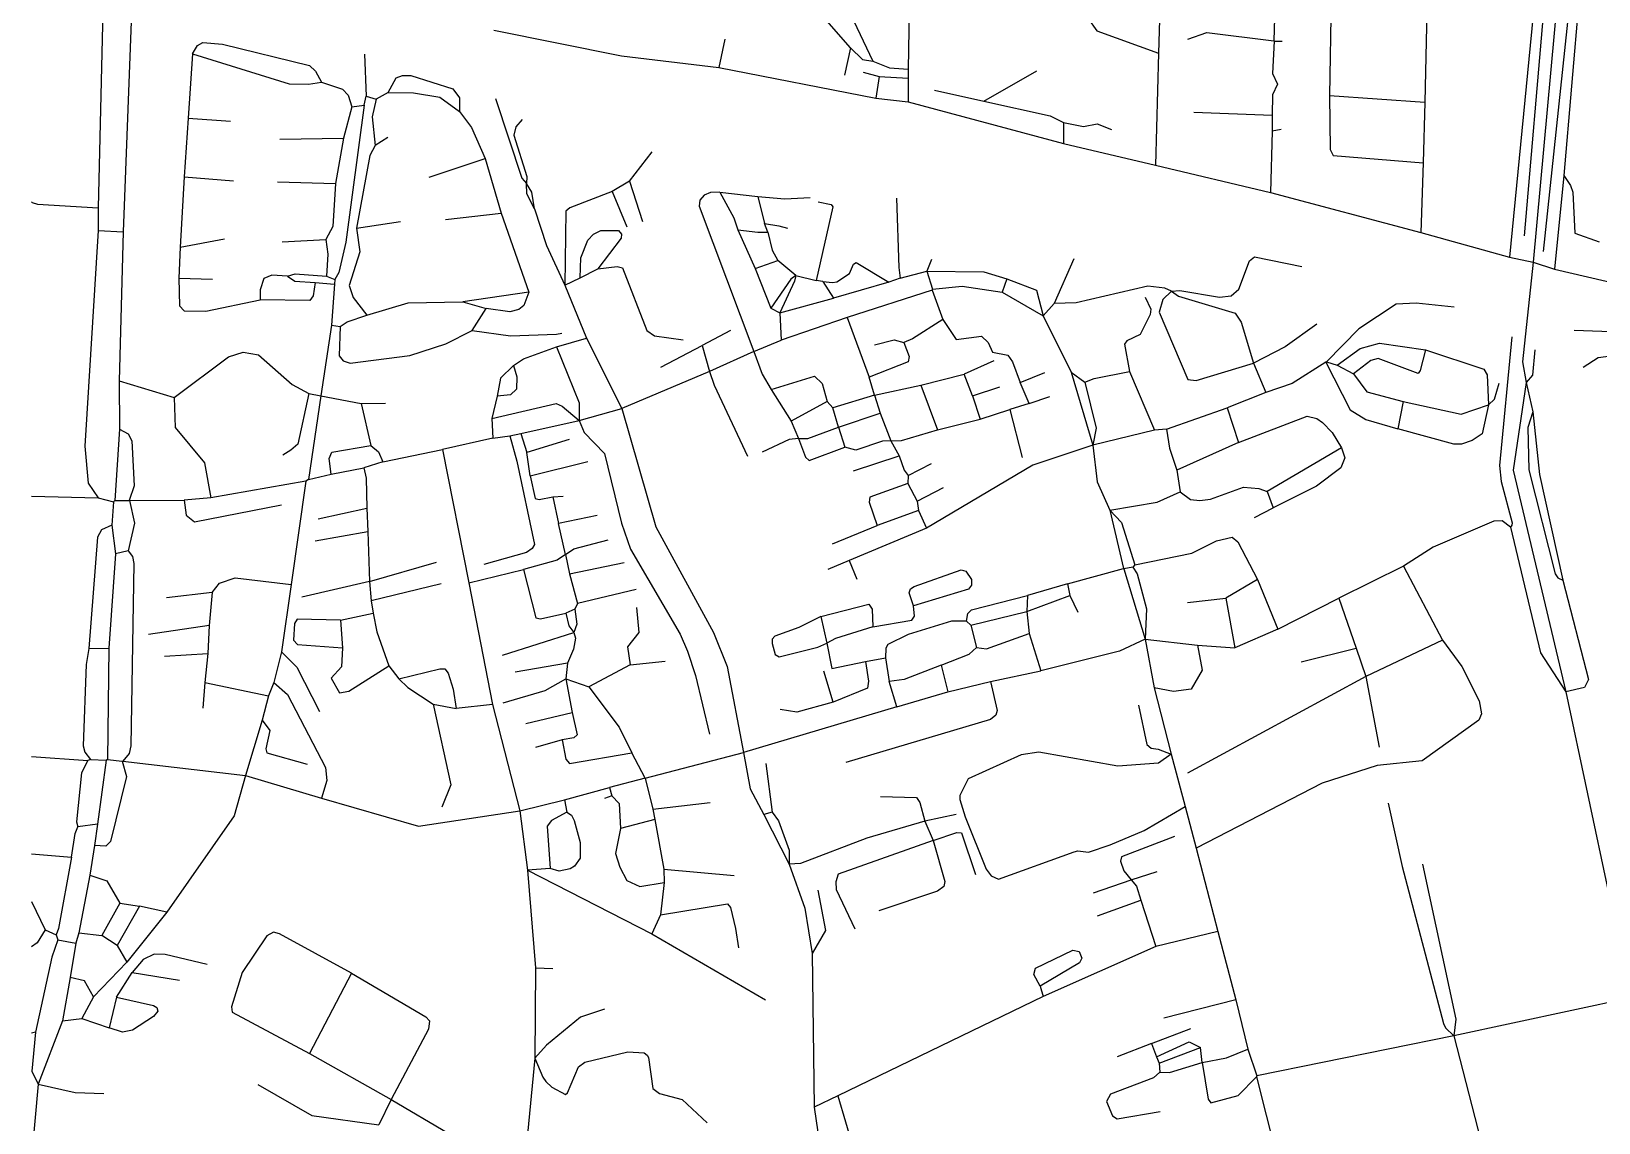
# Model space of a CAD drawing. Header units: inches. Extents: x 13512745 to 13520225, y 3664320 to 3668820.
# Drawn here: x 13512745 to 13514835, y 3665926 to 3667381 of the extents above; entities that cross this region are included whole.
import ezdxf

# ---------------------------------------------------------------- set-up
doc = ezdxf.new("R2010")
doc.units = ezdxf.units.IN
doc.header["$MEASUREMENT"] = 0

msp = doc.modelspace()

# ---------------------------------------------------------------- linework, layer by layer
for points in [[(13513837.5, 3667359), (13513781.2, 3667424.1), (13513711, 3667580.2), (13513710.6, 3667582.5), (13513711.8, 3667584.1), (13513743.4, 3667594.9), (13513746.5, 3667594.9), (13513748.1, 3667593.5), (13513867.4, 3667341.5)], [(13514608.4, 3667605.4), (13514609.7, 3667570.2), (13514603.6, 3667286.8)], [(13514794.8, 3667582.7), (13514748.1, 3667073.4)], [(13513917, 3667462.1), (13513914.7, 3667330.6)], [(13514250.8, 3667426.6), (13514248.5, 3667352.3)], [(13514403.9, 3667430), (13514402.2, 3667368.6)], [(13514478.7, 3667426.6), (13514476.6, 3667295.6)], [(13514751.8, 3667439.9), (13514716.8, 3667080.1)], [(13514751.8, 3667439.9), (13514761.4, 3667420.1), (13514762.2, 3667413.3), (13514736.2, 3667108.6)], [(13514809.6, 3667427.8), (13514800.4, 3667420.9), (13514796.3, 3667414.5), (13514761.7, 3667087.6)], [(13514809.6, 3667427.8), (13514788.9, 3667188.8)], [(13512840.7, 3667408.6), (13512834.3, 3667145.9)], [(13512878.7, 3667406.1), (13512867.7, 3667113.6)], [(13514155, 3667415.9), (13514154.4, 3667398.7), (13514166.4, 3667381.9), (13514248.5, 3667352.3)], [(13512960.3, 3667351), (13512966.7, 3667362.2), (13512974.1, 3667366.2), (13513000.1, 3667364.1), (13513116.1, 3667335.6), (13513124.3, 3667328.3), (13513132.4, 3667313.4)], [(13513361.9, 3667382.9), (13513532.1, 3667348.6), (13513662.3, 3667333.1)], [(13513670.2, 3667370.6), (13513662.3, 3667333.1)], [(13514287.7, 3667370.6), (13514313.1, 3667379.5), (13514402.2, 3667368.6)], [(13514402.7, 3667368.1), (13514400.7, 3667324.8), (13514407, 3667310.6)], [(13514402.2, 3667368.6), (13514402.7, 3667368.1)], [(13514402.7, 3667368.1), (13514413.2, 3667368.1)], [(13512960.3, 3667351), (13512954.2, 3667265.5)], [(13512960.3, 3667351), (13513089.2, 3667311.3), (13513115.1, 3667310.7), (13513132.4, 3667313.4)], [(13513189.7, 3667350.6), (13513191.7, 3667294.6)], [(13513837.5, 3667359), (13513829.7, 3667322.6)], [(13513837.5, 3667359), (13513853.9, 3667343.7), (13513867.4, 3667341.5)], [(13514248.5, 3667352.3), (13514244.3, 3667202.8)], [(13513221.1, 3667299.5), (13513231.7, 3667319.1), (13513240.3, 3667322.3), (13513251.2, 3667322.5), (13513307.2, 3667304.7), (13513316.1, 3667292.6), (13513316.3, 3667274.4)], [(13513662.3, 3667333.1), (13513871.5, 3667292.1)], [(13513854.7, 3667326.6), (13513875.8, 3667321)], [(13513867.4, 3667341.5), (13513889.8, 3667332.5), (13513914.7, 3667330.6)], [(13513914.7, 3667330.6), (13513914.7, 3667318.6)], [(13514015.6, 3667288.2), (13514086.2, 3667328.6)], [(13513132.4, 3667313.4), (13513160.3, 3667304), (13513167.6, 3667295.9), (13513172.8, 3667280.7)], [(13513875.8, 3667321), (13513871.5, 3667292.1)], [(13513875.8, 3667321), (13513914.7, 3667318.6)], [(13513914.7, 3667318.6), (13513914.7, 3667287.1)], [(13513949.7, 3667302.6), (13514015.6, 3667288.2)], [(13514407, 3667310.6), (13514400.4, 3667296.5), (13514400.2, 3667269.5)], [(13513189.2, 3667282.6), (13513164.6, 3667099.9), (13513155.3, 3667059.6), (13513150.2, 3667050.1)], [(13513172.8, 3667280.7), (13513161.6, 3667238.5)], [(13513172.8, 3667280.7), (13513189.2, 3667282.6)], [(13513189.2, 3667282.6), (13513191.7, 3667294.6)], [(13513191.7, 3667294.6), (13513205.2, 3667290.6)], [(13513205.2, 3667290.6), (13513199.7, 3667267.1), (13513203.8, 3667228.9)], [(13513221.1, 3667299.5), (13513205.2, 3667290.6)], [(13513221.1, 3667299.5), (13513255, 3667299.4), (13513289.9, 3667293.5), (13513316.3, 3667274.4)], [(13513364.2, 3667291.6), (13513399.2, 3667185.3), (13513405.4, 3667178.3)], [(13513871.5, 3667292.1), (13513914.7, 3667287.1)], [(13513914.7, 3667287.1), (13514121.7, 3667231.7)], [(13514015.6, 3667288.2), (13514104, 3667268.4), (13514121.7, 3667259.7)], [(13514476.6, 3667295.6), (13514603.6, 3667286.8)], [(13514476.6, 3667295.6), (13514477.6, 3667223.7), (13514481.2, 3667215.6), (13514601.6, 3667205.9)], [(13514603.6, 3667286.8), (13514601.6, 3667205.9)], [(13512954.2, 3667265.5), (13512949.1, 3667187.3)], [(13512954.2, 3667265.5), (13513010.7, 3667261.6)], [(13513316.3, 3667274.4), (13513332.4, 3667253), (13513350.5, 3667211.6)], [(13513399.7, 3667263.6), (13513391.3, 3667254), (13513388.8, 3667242.5), (13513405.9, 3667187.6), (13513405.4, 3667178.3)], [(13514121.7, 3667259.7), (13514148.5, 3667254.4), (13514166.6, 3667257.7), (13514185.7, 3667250.1)], [(13514121.7, 3667259.7), (13514121.7, 3667231.7)], [(13514295.7, 3667273.6), (13514400.2, 3667269.5)], [(13514400.2, 3667269.5), (13514400.2, 3667248.1)], [(13513076.7, 3667237.6), (13513161.6, 3667238.5)], [(13513161.6, 3667238.5), (13513151.1, 3667178.2)], [(13513220.7, 3667239.6), (13513203.8, 3667228.9)], [(13514400.2, 3667248.1), (13514397.9, 3667166.1)], [(13514412.2, 3667250.1), (13514400.2, 3667248.1)], [(13513203.8, 3667228.9), (13513196.7, 3667215.6), (13513179, 3667118.6)], [(13513542.9, 3667181.5), (13513573.2, 3667220.6)], [(13514121.7, 3667231.7), (13514244.3, 3667202.8)], [(13513275.7, 3667186.6), (13513350.5, 3667211.6)], [(13513350.5, 3667211.6), (13513371.8, 3667138.8)], [(13514244.3, 3667202.8), (13514397.9, 3667166.1)], [(13514601.6, 3667205.9), (13514598.5, 3667112.9)], [(13512949.1, 3667187.3), (13512943.6, 3667093.3)], [(13512949.1, 3667187.3), (13513014.7, 3667181.6)], [(13513073.7, 3667180.6), (13513151.1, 3667178.2)], [(13513151.1, 3667178.2), (13513147.2, 3667121), (13513137.8, 3667103.7)], [(13513416.2, 3667144.5), (13513405.9, 3667164.5), (13513405.4, 3667178.3)], [(13513416.2, 3667144.5), (13513412.9, 3667166.5), (13513405.4, 3667178.3)], [(13513542.9, 3667181.5), (13513519.8, 3667167.6)], [(13513542.9, 3667181.5), (13513560.2, 3667127.6)], [(13514788.9, 3667188.8), (13514776.5, 3667063.9)], [(13514788.9, 3667188.8), (13514798.1, 3667175.4), (13514801, 3667166.5), (13514803.9, 3667112.2), (13514836, 3667100.4)], [(13513519.8, 3667167.6), (13513463.6, 3667145.8), (13513458, 3667141.2), (13513456.7, 3667042.7)], [(13513519.8, 3667167.6), (13513539.2, 3667120.6)], [(13513663.6, 3667166.5), (13513651.2, 3667166.1), (13513642.6, 3667162.7), (13513636.7, 3667156.2), (13513636, 3667148.2), (13513709, 3666954.2)], [(13513663.6, 3667166.5), (13513681.9, 3667132.5), (13513687.5, 3667116.6)], [(13513663.6, 3667166.5), (13513714.3, 3667161.1)], [(13513714.3, 3667161.1), (13513750.2, 3667157.7), (13513783.7, 3667159.6)], [(13513714.3, 3667161.1), (13513723.1, 3667125)], [(13513899.2, 3667158.6), (13513902.2, 3667066), (13513903.8, 3667052.1)], [(13514397.9, 3667166.1), (13514598.5, 3667112.9)], [(13512745.3, 3667154), (13512746.3, 3667152.9), (13512753.6, 3667150.9), (13512834.3, 3667145.9)], [(13512834.3, 3667145.9), (13512834.2, 3667115.6)], [(13513297.7, 3667130.1), (13513371.8, 3667138.8)], [(13513371.8, 3667138.8), (13513408.6, 3667033.2)], [(13513416.2, 3667144.5), (13513432.5, 3667095.7), (13513456.7, 3667042.7)], [(13513794.7, 3667153.6), (13513812, 3667150.2), (13513814.1, 3667147.1), (13513791.9, 3667049)], [(13512834.2, 3667115.6), (13512816.6, 3666828), (13512821.2, 3666778.6), (13512834.2, 3666759.1)], [(13512834.2, 3667115.6), (13512867.7, 3667113.6)], [(13512867.7, 3667113.6), (13512862.2, 3666914.9)], [(13513179, 3667118.6), (13513183.4, 3667087.1), (13513169, 3667042.2), (13513174.4, 3667026.2), (13513192.8, 3667002.6)], [(13513179, 3667118.6), (13513237.7, 3667127.6)], [(13513477.3, 3667052.4), (13513477.9, 3667079.2), (13513487.2, 3667102.7), (13513494.9, 3667110.7), (13513504.7, 3667115.6), (13513528.2, 3667115.6), (13513532.4, 3667110.7), (13513531.9, 3667105.3), (13513500.7, 3667064.3)], [(13513687.5, 3667116.6), (13513714, 3667113.3), (13513727.3, 3667113.3)], [(13513687.5, 3667116.6), (13513710.7, 3667065.1)], [(13513723.1, 3667125), (13513742.1, 3667121.9), (13513753.7, 3667118.6)], [(13513727.3, 3667113.3), (13513723.1, 3667125)], [(13513727.3, 3667113.3), (13513733.3, 3667089.2), (13513740.6, 3667075.6)], [(13512943.6, 3667093.3), (13512941.8, 3667051.9)], [(13512943.6, 3667093.3), (13513002.7, 3667104.6)], [(13513079.7, 3667100.6), (13513137.8, 3667103.7)], [(13513137.8, 3667103.7), (13513140.5, 3667083.8), (13513138.7, 3667054.6)], [(13514598.5, 3667112.9), (13514716.8, 3667080.1)], [(13513710.7, 3667065.1), (13513740.6, 3667075.6)], [(13513764.6, 3667055.7), (13513740.6, 3667075.6)], [(13513800.8, 3667047.7), (13513813.9, 3667046.1), (13513819.5, 3667047.2), (13513836.3, 3667058.1), (13513841.7, 3667070.8), (13513845.2, 3667073), (13513888.7, 3667046.5)], [(13513945.7, 3667077.1), (13513939.7, 3667061.1)], [(13514135.7, 3667077.6), (13514109.5, 3667018.2)], [(13514265.7, 3667034.8), (13514277.1, 3667035.4), (13514330, 3667026.7), (13514345.5, 3667028.4), (13514355.5, 3667037.2), (13514369.8, 3667075), (13514376.3, 3667080.4), (13514439.7, 3667067.6)], [(13514716.8, 3667080.1), (13514748.1, 3667073.4)], [(13514748.1, 3667073.4), (13514734, 3666940.3), (13514738.7, 3666912.8)], [(13514748.1, 3667073.4), (13514776.5, 3667063.9)], [(13512941.8, 3667051.9), (13512986.7, 3667050.6)], [(13512941.8, 3667051.9), (13512942.8, 3667015.3), (13512948.9, 3667008.4), (13512978, 3667008), (13513050.3, 3667023)], [(13513086.7, 3667054.6), (13513065.8, 3667055.8), (13513055.3, 3667051.5), (13513050.2, 3667036.4), (13513050.3, 3667023)], [(13513086.7, 3667054.6), (13513097, 3667057.6), (13513138.7, 3667054.6)], [(13513086.7, 3667054.6), (13513096.7, 3667048), (13513123.9, 3667046)], [(13513138.7, 3667054.6), (13513150.2, 3667050.1)], [(13513456.7, 3667042.7), (13513477.3, 3667052.4)], [(13513477.3, 3667052.4), (13513500.7, 3667064.3)], [(13513500.7, 3667064.3), (13513526.7, 3667067.7), (13513533.7, 3667065.9), (13513566.3, 3666982.3), (13513576.2, 3666974.9), (13513614.7, 3666969.6)], [(13513710.7, 3667065.1), (13513731.3, 3667012)], [(13513764.6, 3667055.7), (13513758.3, 3667050.6), (13513731.3, 3667012)], [(13513764.6, 3667055.7), (13513763.2, 3667048.1), (13513743.4, 3667005.9)], [(13513764.6, 3667055.7), (13513791.9, 3667049)], [(13513903.8, 3667052.1), (13513888.7, 3667046.5)], [(13513903.8, 3667052.1), (13513939.7, 3667061.1)], [(13513939.7, 3667061.1), (13513947.2, 3667037.1)], [(13513939.7, 3667061.1), (13514015.6, 3667060.5), (13514046.2, 3667051.1)], [(13514046.2, 3667051.1), (13514040.2, 3667033.1)], [(13514046.2, 3667051.1), (13514085.7, 3667036), (13514094.8, 3667001.7)], [(13514776.5, 3667063.9), (13515084.6, 3666992.5)], [(13513123.9, 3667046), (13513121.2, 3667028.2), (13513116.8, 3667022.1), (13513050.3, 3667023)], [(13513123.9, 3667046), (13513149.7, 3667044.1)], [(13513149.7, 3667044.1), (13513145.7, 3666989.1)], [(13513150.2, 3667050.1), (13513149.7, 3667044.1)], [(13513408.6, 3667033.2), (13513320.9, 3667020.5)], [(13513408.6, 3667033.2), (13513402, 3667015.7), (13513395.6, 3667010.3), (13513383.2, 3667007.1), (13513351.8, 3667011.6)], [(13513456.7, 3667042.7), (13513485.8, 3666971.9)], [(13513800.8, 3667047.7), (13513791.9, 3667049)], [(13513800.8, 3667047.7), (13513815.2, 3667025.5)], [(13513888.7, 3667046.5), (13513815.2, 3667025.5)], [(13513946.7, 3667036.1), (13513833.3, 3666999.7)], [(13513947.2, 3667037.1), (13513946.7, 3667036.1)], [(13513946.7, 3667036.1), (13513960.7, 3666996.8)], [(13513947.2, 3667037.1), (13513986.5, 3667041.5), (13514040.2, 3667033.1)], [(13514040.2, 3667033.1), (13514094.8, 3667001.7)], [(13514265.7, 3667034.8), (13514257, 3667038.7), (13514234.2, 3667041.4), (13514138.7, 3667019.1), (13514109.5, 3667018.2)], [(13514265.7, 3667034.8), (13514254.3, 3667023.5), (13514249.3, 3667006.6), (13514287.7, 3666916.7), (13514298.7, 3666915.4), (13514375, 3666938.6)], [(13514265.7, 3667034.8), (13514275, 3667028), (13514350.5, 3667005.4), (13514358.9, 3666993.5), (13514375, 3666938.6)], [(13513192.8, 3667002.6), (13513247.6, 3667019), (13513320.9, 3667020.5)], [(13513320.9, 3667020.5), (13513351.8, 3667011.6)], [(13513333.2, 3666982.1), (13513351.8, 3667011.6)], [(13513731.3, 3667012), (13513743.4, 3667005.9)], [(13513743.4, 3667005.9), (13513815.2, 3667025.5)], [(13514109.5, 3667018.2), (13514094.8, 3667001.7)], [(13514230.7, 3667026.6), (13514238.3, 3667010.7), (13514237.5, 3667003.6), (13514224.1, 3666976.9), (13514206.3, 3666968.5), (13514203, 3666964.1), (13514210, 3666927.5)], [(13514642.7, 3667013.1), (13514592, 3667018.6), (13514565.3, 3667017.1), (13514515.5, 3666984.6), (13514472.7, 3666940.6)], [(13513145.7, 3666989.1), (13513131.2, 3666895.1)], [(13513145.7, 3666989.1), (13513157.2, 3666987.6)], [(13513157.2, 3666987.6), (13513155.6, 3666948.3), (13513161.2, 3666941.8), (13513170.5, 3666938.7), (13513250.1, 3666948.9), (13513298.2, 3666964.6), (13513333.2, 3666982.1)], [(13513157.2, 3666987.6), (13513166.6, 3666993.8), (13513192.8, 3667002.6)], [(13513743.4, 3667005.9), (13513745.4, 3666969.3)], [(13513833.3, 3666999.7), (13513745.4, 3666969.3)], [(13513833.3, 3666999.7), (13513862.8, 3666920.1)], [(13513960.7, 3666996.8), (13513920.3, 3666970.9), (13513908.8, 3666966.4)], [(13513960.7, 3666996.8), (13513978.7, 3666970.3), (13514012.5, 3666974.5), (13514021.3, 3666966.2), (13514027.3, 3666953.3), (13514047.6, 3666949.1), (13514053.9, 3666940.5), (13514064.1, 3666912.9)], [(13514094.8, 3667001.7), (13514132.2, 3666926.6)], [(13514459.7, 3666990.6), (13514417.6, 3666960.3), (13514375, 3666938.6)], [(13513333.2, 3666982.1), (13513384.2, 3666975.1), (13513445.7, 3666977.1), (13513452.7, 3666978.6)], [(13513445.5, 3666960.2), (13513485.8, 3666971.9)], [(13513485.8, 3666971.9), (13513532.9, 3666878.2)], [(13513677.7, 3666982.1), (13513639.9, 3666962.3)], [(13513709, 3666954.2), (13513745.4, 3666969.3)], [(13513869.7, 3666963.1), (13513896.1, 3666969.7), (13513908.8, 3666966.4)], [(13514719.7, 3666973.6), (13514703.1, 3666802.1), (13514705.5, 3666780.8), (13514720, 3666725.6), (13514719.9, 3666722.5), (13514717.7, 3666720)], [(13514802.7, 3666982.6), (13514876.8, 3666979.8)], [(13512935.6, 3666892.7), (13513008.1, 3666947.2), (13513027.8, 3666953.4), (13513048.2, 3666949.7), (13513093.2, 3666910.3), (13513115.2, 3666898.1)], [(13513388.1, 3666935.7), (13513401.6, 3666944.3), (13513445.5, 3666960.2)], [(13513445.5, 3666960.2), (13513476, 3666885.6), (13513475.7, 3666862.1)], [(13513584.7, 3666933.1), (13513639.9, 3666962.3)], [(13513639.9, 3666962.3), (13513649.6, 3666927.7)], [(13513709, 3666954.2), (13513649.6, 3666927.7)], [(13513709, 3666954.2), (13513720.1, 3666924.1), (13513732.1, 3666903.7)], [(13513908.8, 3666966.4), (13513916, 3666947.7), (13513914.8, 3666940.2), (13513862.8, 3666920.1)], [(13514486.7, 3666936.1), (13514517.3, 3666958.3), (13514543, 3666965.1), (13514604.4, 3666956.6)], [(13514604.4, 3666956.6), (13514597.4, 3666929), (13514594.6, 3666925), (13514541.5, 3666945), (13514531.6, 3666942.3), (13514508.5, 3666924.4)], [(13514604.4, 3666956.6), (13514682.3, 3666930.8), (13514686.6, 3666922.9), (13514688.7, 3666883.1)], [(13514750.2, 3666956.6), (13514747.1, 3666922.6), (13514738.7, 3666912.8)], [(13514814.7, 3666933.1), (13514834.8, 3666946.3), (13514878.3, 3666952.1)], [(13513388.1, 3666935.7), (13513392.5, 3666920.5), (13513392.3, 3666904), (13513384.2, 3666896.5), (13513366.7, 3666894.5)], [(13513388.1, 3666935.7), (13513371.1, 3666918.4), (13513366.7, 3666894.5)], [(13513649.6, 3666927.7), (13513532.9, 3666878.2)], [(13513649.6, 3666927.7), (13513655.7, 3666909.1), (13513700.3, 3666814.5)], [(13514028.7, 3666941.6), (13513989.1, 3666924)], [(13514064.1, 3666912.9), (13514096.7, 3666926.1)], [(13514132.2, 3666926.6), (13514161.1, 3666829.2)], [(13514132.2, 3666926.6), (13514150.2, 3666913.1)], [(13514150.2, 3666913.1), (13514162.8, 3666918.2), (13514210, 3666927.5)], [(13514210, 3666927.5), (13514243.2, 3666849.1)], [(13514375, 3666938.6), (13514391.6, 3666899.7)], [(13514471.7, 3666940.1), (13514426.9, 3666911.7), (13514391.6, 3666899.7)], [(13514472.7, 3666940.6), (13514471.7, 3666940.1)], [(13514471.7, 3666940.1), (13514504, 3666876.5), (13514525.2, 3666863.3), (13514567.7, 3666850.9)], [(13514472.7, 3666940.6), (13514486.7, 3666936.1)], [(13514486.7, 3666936.1), (13514508.5, 3666924.4)], [(13512862.2, 3666914.9), (13512862.7, 3666850.6)], [(13512862.2, 3666914.9), (13512935.6, 3666892.7)], [(13513732.1, 3666903.7), (13513789.5, 3666921.3), (13513799.9, 3666911.5), (13513806.7, 3666887.6)], [(13513869.8, 3666896.1), (13513862.8, 3666920.1)], [(13513869.8, 3666896.1), (13513931.3, 3666909.2)], [(13513931.3, 3666909.2), (13513989.1, 3666924)], [(13513931.3, 3666909.2), (13513953.6, 3666849.7)], [(13514000.5, 3666895), (13513989.1, 3666924)], [(13514000.5, 3666895), (13514036.7, 3666907.1)], [(13514075.9, 3666884.6), (13514064.1, 3666912.9)], [(13514150.2, 3666913.1), (13514165.2, 3666851.9), (13514161.1, 3666829.2)], [(13514508.5, 3666924.4), (13514526.4, 3666900.2), (13514574.7, 3666887.7)], [(13514688.7, 3666883.1), (13514696.7, 3666890.4), (13514702.7, 3666912.1)], [(13514738.7, 3666912.8), (13514721.3, 3666795.9), (13514791.9, 3666500.1)], [(13514738.7, 3666912.8), (13514747.9, 3666873.6)], [(13512935.6, 3666892.7), (13512936.9, 3666852.9), (13512976.4, 3666805.5), (13512984.7, 3666759.1)], [(13513115.2, 3666898.1), (13513100.5, 3666830.7), (13513091.4, 3666822.5), (13513080.7, 3666816.1)], [(13513131.2, 3666895.1), (13513114.7, 3666783.6)], [(13513115.2, 3666898.1), (13513131.2, 3666895.1)], [(13513131.2, 3666895.1), (13513184.9, 3666884.8)], [(13513184.9, 3666884.8), (13513217.7, 3666885.1)], [(13513184.9, 3666884.8), (13513197.8, 3666828.9)], [(13513366.7, 3666894.5), (13513359.4, 3666864.7)], [(13513359.4, 3666864.7), (13513445, 3666884.8), (13513453.2, 3666881.4), (13513475.7, 3666862.1)], [(13513732.1, 3666903.7), (13513758.4, 3666861.1)], [(13513806.7, 3666887.6), (13513758.4, 3666861.1)], [(13513806.7, 3666887.6), (13513814.2, 3666879.1)], [(13513869.8, 3666896.1), (13513814.2, 3666879.1)], [(13513869.8, 3666896.1), (13513877.3, 3666872.1)], [(13514000.5, 3666895), (13514010.6, 3666864.1)], [(13514075.9, 3666884.6), (13514050.1, 3666877)], [(13514075.9, 3666884.6), (13514103.7, 3666894.1)], [(13514391.6, 3666899.7), (13514340.2, 3666879)], [(13514574.7, 3666887.7), (13514567.7, 3666850.9)], [(13514688.7, 3666883.1), (13514680.1, 3666844.5), (13514666.6, 3666835.3), (13514652.7, 3666830.6), (13514642.2, 3666830.7), (13514567.7, 3666850.9)], [(13514574.7, 3666887.7), (13514652, 3666870.8), (13514688.7, 3666883.1)], [(13513359.4, 3666864.7), (13513360.7, 3666838.6)], [(13513475.7, 3666862.1), (13513532.9, 3666878.2)], [(13513532.9, 3666878.2), (13513578.2, 3666720.2), (13513655.1, 3666579.6), (13513673.4, 3666534), (13513695.1, 3666419.5)], [(13513821.5, 3666853.4), (13513814.2, 3666879.1)], [(13513821.5, 3666853.4), (13513877.3, 3666872.1)], [(13513877.3, 3666872.1), (13513891.7, 3666834.9)], [(13513953.6, 3666849.7), (13514010.6, 3666864.1)], [(13514010.6, 3666864.1), (13514050.1, 3666877)], [(13514050.1, 3666877), (13514066.7, 3666812.6)], [(13514259.2, 3666850.6), (13514340.2, 3666879)], [(13514340.2, 3666879), (13514355, 3666833)], [(13514355, 3666833), (13514446.7, 3666867.8), (13514459.8, 3666864.8), (13514467.4, 3666859.4), (13514480.2, 3666846.2), (13514492.7, 3666825.6)], [(13514747.9, 3666873.6), (13514741.2, 3666852.9), (13514742.4, 3666796.3), (13514777.6, 3666657.6), (13514780.9, 3666652.3), (13514787.7, 3666649.1)], [(13514747.9, 3666873.6), (13514756.5, 3666790.2), (13514787.7, 3666649.1)], [(13512862.7, 3666850.6), (13512856.7, 3666755.6)], [(13512862.7, 3666850.6), (13512874.4, 3666844.3), (13512879.2, 3666835.2), (13512882.5, 3666775.1), (13512875.7, 3666755.6)], [(13513383.2, 3666841.6), (13513392.5, 3666808), (13513416.1, 3666696.8), (13513413.2, 3666691.6), (13513405.6, 3666686.3), (13513348.7, 3666670.1)], [(13513360.7, 3666838.6), (13513383.2, 3666841.6)], [(13513383.2, 3666841.6), (13513398.2, 3666844.6)], [(13513398.2, 3666844.6), (13513475.7, 3666862.1)], [(13513398.2, 3666844.6), (13513406.2, 3666819.6)], [(13513475.7, 3666862.1), (13513482.5, 3666846.2), (13513509.5, 3666818), (13513532.3, 3666725.4), (13513544.1, 3666690.6), (13513610.6, 3666577.1), (13513620.5, 3666554.6), (13513630.9, 3666522), (13513649.7, 3666443.6)], [(13513758.4, 3666861.1), (13513768.2, 3666838.3)], [(13513768.2, 3666838.3), (13513780.6, 3666838.3), (13513821.5, 3666853.4)], [(13513821.5, 3666853.4), (13513830.1, 3666826.6)], [(13513891.7, 3666834.9), (13513905.6, 3666835.3), (13513953.6, 3666849.7)], [(13514243.2, 3666849.1), (13514161.1, 3666829.2)], [(13514259.2, 3666850.6), (13514243.2, 3666849.1)], [(13514259.2, 3666850.6), (13514263.2, 3666825.1), (13514272.8, 3666795.8)], [(13513145.2, 3666790.6), (13513142.3, 3666811.3), (13513145.9, 3666819.7), (13513197.8, 3666828.9)], [(13513197.8, 3666828.9), (13513208.3, 3666820.5), (13513214.2, 3666807.1)], [(13513214.2, 3666807.1), (13513293.6, 3666823.4)], [(13513360.7, 3666838.6), (13513293.6, 3666823.4)], [(13513293.6, 3666823.4), (13513328.7, 3666645.7)], [(13513462.7, 3666836.6), (13513406.2, 3666819.6)], [(13513768.2, 3666838.3), (13513755.7, 3666837), (13513719.7, 3666820.1)], [(13513768.2, 3666838.3), (13513777.8, 3666813.1), (13513782.4, 3666808.8), (13513830.1, 3666826.6)], [(13513891.7, 3666834.9), (13513880.2, 3666834.6), (13513844.8, 3666822.5), (13513830.1, 3666826.6)], [(13513891.7, 3666834.9), (13513902.4, 3666815.2)], [(13514161.1, 3666829.2), (13514080.8, 3666802.7), (13513939, 3666718.5)], [(13514161.1, 3666829.2), (13514166.6, 3666780.4), (13514183.5, 3666742.6)], [(13514355, 3666833), (13514272.8, 3666795.8)], [(13514492.7, 3666825.6), (13514393.6, 3666767.5)], [(13514492.7, 3666825.6), (13514496.9, 3666812.4), (13514491.7, 3666798.9), (13514459.1, 3666774.4), (13514401.4, 3666745.8)], [(13513214.2, 3666807.1), (13513188.7, 3666799.1)], [(13513410.6, 3666788.4), (13513406.2, 3666819.6)], [(13513410.6, 3666788.4), (13513487.2, 3666807.6)], [(13513841.7, 3666795.1), (13513902.4, 3666815.2)], [(13513902.4, 3666815.2), (13513909.5, 3666795.8), (13513914.7, 3666788.6)], [(13513914.7, 3666788.6), (13513945.7, 3666804.6)], [(13513111.2, 3666781.1), (13512984.7, 3666759.1)], [(13513111.2, 3666781.1), (13513091.9, 3666643.4)], [(13513114.7, 3666783.6), (13513111.2, 3666781.1)], [(13513114.7, 3666783.6), (13513145.2, 3666790.6)], [(13513145.2, 3666790.6), (13513188.7, 3666799.1)], [(13513188.7, 3666799.1), (13513192, 3666785.4), (13513192.6, 3666745.3)], [(13513410.6, 3666788.4), (13513417.1, 3666758.3), (13513422.3, 3666756.9), (13513440.7, 3666760.3)], [(13513914.7, 3666788.6), (13513914.2, 3666778.1)], [(13514272.8, 3666795.8), (13514277.4, 3666766.8)], [(13512745.3, 3666761.3), (13512834.2, 3666759.1)], [(13512834.2, 3666759.1), (13512854.7, 3666753.6)], [(13512984.7, 3666759.1), (13512949.2, 3666756.1)], [(13513440.7, 3666760.3), (13513454.7, 3666761.1)], [(13513440.7, 3666760.3), (13513448.3, 3666724.7)], [(13513914.2, 3666778.1), (13513863.3, 3666759.7), (13513862.7, 3666753.1), (13513873.1, 3666722.2)], [(13513914.2, 3666778.1), (13513926.7, 3666754.6)], [(13513926.7, 3666754.6), (13513961.7, 3666772.6)], [(13514183.5, 3666742.6), (13514246.6, 3666753.3), (13514277.4, 3666766.8)], [(13514277.4, 3666766.8), (13514291.2, 3666756.8), (13514303.4, 3666755.5), (13514317.7, 3666757.2), (13514361.8, 3666773.4), (13514382.1, 3666771.5), (13514393.6, 3666767.5)], [(13514393.6, 3666767.5), (13514401.4, 3666745.8)], [(13512854.7, 3666753.6), (13512852.7, 3666722.6)], [(13512856.7, 3666755.6), (13512854.7, 3666753.6)], [(13512856.7, 3666755.6), (13512875.7, 3666755.6)], [(13512876.2, 3666755.6), (13512882.8, 3666725.4), (13512874.2, 3666688.1)], [(13512875.7, 3666755.6), (13512876.2, 3666755.6)], [(13512876.2, 3666755.6), (13512949.2, 3666756.1)], [(13512949.2, 3666756.1), (13512951.7, 3666735.8), (13512963, 3666727.1), (13513078.7, 3666749.6)], [(13513127.7, 3666731.1), (13513192.6, 3666745.3)], [(13513192.6, 3666745.3), (13513194, 3666714.2)], [(13513928.2, 3666742.1), (13513873.1, 3666722.2)], [(13513926.7, 3666754.6), (13513928.2, 3666742.1)], [(13513928.2, 3666742.1), (13513939, 3666718.5)], [(13514183.5, 3666742.6), (13514199.3, 3666726), (13514216.7, 3666669.6)], [(13514183.5, 3666742.6), (13514201.7, 3666664.6)], [(13514376.7, 3666732.6), (13514401.4, 3666745.8)], [(13512852.7, 3666722.6), (13512838.6, 3666716.3), (13512833.6, 3666706.5), (13512821.7, 3666558.1)], [(13512852.7, 3666722.6), (13512857.7, 3666684.1)], [(13513499.7, 3666735.6), (13513448.3, 3666724.7)], [(13513457.8, 3666683.4), (13513448.3, 3666724.7)], [(13513813.7, 3666697.6), (13513873.1, 3666722.2)], [(13513939, 3666718.5), (13513836.1, 3666675.3)], [(13514717.7, 3666720), (13514706.6, 3666728.3), (13514695.7, 3666727.9), (13514614.7, 3666693.1), (13514575, 3666667.9)], [(13514717.7, 3666720), (13514758, 3666552.2), (13514791.9, 3666500.1)], [(13513123.7, 3666701.6), (13513194, 3666714.2)], [(13513194, 3666714.2), (13513196.2, 3666647.3)], [(13513457.8, 3666683.4), (13513468.8, 3666691), (13513514.7, 3666703.1)], [(13514216.7, 3666669.6), (13514293.1, 3666685.2), (13514325.7, 3666701.5), (13514346.8, 3666706.6), (13514354.2, 3666700.2), (13514380.6, 3666650)], [(13512857.7, 3666684.1), (13512848.7, 3666558.6)], [(13512874.2, 3666688.1), (13512857.7, 3666684.1)], [(13512874.2, 3666688.1), (13512880.3, 3666680.8), (13512881.9, 3666671.4), (13512877.8, 3666428.3), (13512875.8, 3666418.2), (13512867.2, 3666407.6)], [(13513457.8, 3666683.4), (13513446.6, 3666675.7), (13513401.7, 3666663.6)], [(13513457.8, 3666683.4), (13513462.8, 3666657.7)], [(13513836.1, 3666675.3), (13513807.7, 3666663.6)], [(13513836.1, 3666675.3), (13513846.2, 3666650.6)], [(13513196.2, 3666647.3), (13513285.7, 3666673.1)], [(13513328.7, 3666645.7), (13513401.7, 3666663.6)], [(13513401.7, 3666663.6), (13513418, 3666599.1), (13513424.1, 3666597.8), (13513458.2, 3666605.1)], [(13513462.8, 3666657.7), (13513535.7, 3666672.6)], [(13513462.8, 3666657.7), (13513473.7, 3666618.1)], [(13513921.8, 3666615), (13513915.9, 3666632.1), (13513917.6, 3666637.4), (13513922.6, 3666640.9), (13513985.2, 3666663), (13513991.5, 3666661.4), (13513999.3, 3666650.1), (13513999.3, 3666642.3), (13513994.9, 3666637.1), (13513921.8, 3666615)], [(13514127.1, 3666644.5), (13514201.7, 3666664.6)], [(13514201.7, 3666664.6), (13514202.2, 3666664.1)], [(13514214.2, 3666666.6), (13514202.2, 3666664.1)], [(13514202.2, 3666664.1), (13514230.9, 3666570.4)], [(13514216.7, 3666669.6), (13514214.2, 3666666.6)], [(13514214.2, 3666666.6), (13514220.2, 3666657.7), (13514232.5, 3666611), (13514230.9, 3666570.4)], [(13514575, 3666667.9), (13514488.8, 3666625.2)], [(13514575, 3666667.9), (13514627.1, 3666569)], [(13512986.6, 3666632.7), (13512925.7, 3666625.6)], [(13512986.6, 3666632.7), (13512982.5, 3666588.9)], [(13512986.6, 3666632.7), (13512996.1, 3666645.3), (13513017.3, 3666652.4), (13513091.9, 3666643.4)], [(13513091.9, 3666643.4), (13513078.7, 3666553.8)], [(13513196.2, 3666647.3), (13513106.2, 3666626.6)], [(13513196.2, 3666647.3), (13513198.4, 3666621.5)], [(13513291.7, 3666644.1), (13513198.4, 3666621.5)], [(13513328.7, 3666645.7), (13513360.4, 3666483.2)], [(13513551.7, 3666636.6), (13513473.7, 3666618.1)], [(13514127.1, 3666644.5), (13514073.7, 3666628.8)], [(13514127.1, 3666644.5), (13514130.4, 3666628.6)], [(13514380.6, 3666650), (13514338.1, 3666625.3)], [(13514380.6, 3666650), (13514407.5, 3666583.8)], [(13514787.7, 3666649.1), (13514821.9, 3666516.8), (13514816.6, 3666506.1), (13514791.9, 3666500.1)], [(13513198.4, 3666621.5), (13513200.9, 3666605.1)], [(13513473.7, 3666618.1), (13513470.2, 3666610.6)], [(13513552.2, 3666612.6), (13513555.6, 3666579.2), (13513540.1, 3666560.4), (13513544, 3666536.1)], [(13513798.2, 3666600.8), (13513862.2, 3666617.1), (13513866.7, 3666610.5), (13513867.3, 3666587.1)], [(13513867.3, 3666587.1), (13513919.3, 3666596), (13513923, 3666601.3), (13513921.8, 3666615)], [(13513992.2, 3666594.6), (13513994.2, 3666604.5), (13513999.3, 3666609.4), (13514073.7, 3666628.8)], [(13514073.7, 3666628.8), (13514072.9, 3666607.4)], [(13514072.9, 3666607.4), (13514130.4, 3666628.6)], [(13514130.4, 3666628.6), (13514141.1, 3666606.4)], [(13514287.2, 3666619.6), (13514338.1, 3666625.3)], [(13514338.1, 3666625.3), (13514350.2, 3666559)], [(13514407.5, 3666583.8), (13514488.8, 3666625.2)], [(13514488.8, 3666625.2), (13514511.9, 3666558.3)], [(13513157.4, 3666596), (13513099.7, 3666597), (13513096.3, 3666591.6), (13513094.8, 3666569), (13513100.3, 3666563.5), (13513160.4, 3666558.9)], [(13513157.4, 3666596), (13513200.9, 3666605.1)], [(13513157.4, 3666596), (13513160.4, 3666558.9)], [(13513200.9, 3666605.1), (13513205.8, 3666580.2), (13513222.2, 3666534.9)], [(13513470.2, 3666610.6), (13513458.2, 3666605.1)], [(13513458.2, 3666605.1), (13513461.9, 3666588.2), (13513468.9, 3666579.3)], [(13513470.2, 3666610.6), (13513472.9, 3666590.6), (13513468.9, 3666579.3)], [(13513798.2, 3666600.8), (13513768.6, 3666585.9), (13513736.7, 3666574.7), (13513733.1, 3666570.4), (13513733.2, 3666564.6), (13513737.3, 3666549.9), (13513742.5, 3666546.8), (13513794.2, 3666559.7), (13513806, 3666565)], [(13513798.2, 3666600.8), (13513806, 3666565)], [(13513992.2, 3666594.6), (13513972.2, 3666594.6), (13513914.8, 3666576.9), (13513887.7, 3666563.3), (13513885, 3666558.4), (13513884.4, 3666545.4)], [(13513992.2, 3666594.6), (13513998.2, 3666589.1)], [(13513998.2, 3666589.1), (13514072.9, 3666607.4)], [(13514072.9, 3666607.4), (13514075.8, 3666577.9)], [(13512982.5, 3666588.9), (13512901.7, 3666576.6)], [(13512982.5, 3666588.9), (13512980.7, 3666551.4)], [(13513373.7, 3666549.1), (13513468.9, 3666579.3)], [(13513468.9, 3666579.3), (13513471, 3666571.6), (13513468.5, 3666557.2), (13513460.1, 3666538.5)], [(13513867.3, 3666587.1), (13513817.7, 3666571.5), (13513806, 3666565)], [(13513998.2, 3666589.1), (13514005.8, 3666559.2)], [(13514005.8, 3666559.2), (13514019.1, 3666557.4), (13514075.8, 3666577.9)], [(13514075.8, 3666577.9), (13514091.6, 3666528.2)], [(13514230.9, 3666570.4), (13514196.4, 3666554.5), (13514091.6, 3666528.2)], [(13514230.9, 3666570.4), (13514300.4, 3666562.4)], [(13514230.9, 3666570.4), (13514242.6, 3666505.7)], [(13514407.5, 3666583.8), (13514350.2, 3666559)], [(13512821.7, 3666558.1), (13512818.3, 3666536.9), (13512814.3, 3666428.3), (13512816.4, 3666419.6), (13512824.2, 3666410.1)], [(13512821.7, 3666558.1), (13512848.7, 3666558.6)], [(13512848.7, 3666558.6), (13512846.7, 3666410.1)], [(13512922.7, 3666547.6), (13512980.7, 3666551.4)], [(13512980.7, 3666551.4), (13512976.7, 3666512.5)], [(13513078.7, 3666553.8), (13513068.7, 3666512.6)], [(13513078.7, 3666553.8), (13513099.2, 3666533.1), (13513129.7, 3666474.1)], [(13513160.4, 3666558.9), (13513159, 3666533.4), (13513145.2, 3666518.4), (13513156, 3666498.8), (13513168.7, 3666501.1), (13513222.2, 3666534.9)], [(13513806, 3666565), (13513812.8, 3666531.5), (13513857.5, 3666540.6)], [(13513958.6, 3666535.6), (13513996, 3666550.3), (13514005.8, 3666559.2)], [(13514300.4, 3666562.4), (13514306.6, 3666529), (13514292.2, 3666503.9), (13514268.5, 3666500.6), (13514242.6, 3666505.7)], [(13514627.1, 3666569), (13514653, 3666534.1), (13514676, 3666488.1), (13514679.3, 3666471), (13514675.7, 3666462.6), (13514600.2, 3666408.1), (13514540.2, 3666402.1), (13514466.8, 3666378.3), (13514298.7, 3666291.6)], [(13514300.4, 3666562.4), (13514350.2, 3666559)], [(13514438.7, 3666540.1), (13514511.9, 3666558.3)], [(13514511.9, 3666558.3), (13514524.8, 3666520.7)], [(13514627.1, 3666569), (13514524.8, 3666520.7)], [(13513222.2, 3666534.9), (13513235.3, 3666517.6)], [(13513235.3, 3666517.6), (13513290, 3666531), (13513296.9, 3666530.7), (13513301.3, 3666525.1), (13513308, 3666504), (13513311.6, 3666477.9)], [(13513460.1, 3666538.5), (13513390.7, 3666526.6)], [(13513460.1, 3666538.5), (13513458.1, 3666517.8)], [(13513544, 3666536.1), (13513488.8, 3666506.7)], [(13513544, 3666536.1), (13513590.7, 3666541.1)], [(13513857.5, 3666540.6), (13513861.7, 3666514.6), (13513860.2, 3666505), (13513814.4, 3666486.6)], [(13513857.5, 3666540.6), (13513884.4, 3666545.4)], [(13513884.4, 3666545.4), (13513889.4, 3666514)], [(13513958.6, 3666535.6), (13513909.2, 3666516.6), (13513889.4, 3666514)], [(13513958.6, 3666535.6), (13513967.7, 3666500.3)], [(13514024.3, 3666514), (13514091.6, 3666528.2)], [(13512976.7, 3666512.5), (13512973.8, 3666478.3)], [(13512976.7, 3666512.5), (13513061.7, 3666495.1)], [(13513068.7, 3666512.6), (13513061.7, 3666495.1)], [(13513068.7, 3666512.6), (13513086.9, 3666496.5), (13513137.6, 3666399.1), (13513139.5, 3666382.1), (13513132, 3666358.4)], [(13513235.3, 3666517.6), (13513247.2, 3666506.2), (13513281, 3666483.7)], [(13513374.7, 3666485.6), (13513430.7, 3666502), (13513458.1, 3666517.8)], [(13513458.1, 3666517.8), (13513488.8, 3666506.7)], [(13513458.1, 3666517.8), (13513466.4, 3666472.6)], [(13513814.4, 3666486.6), (13513802.2, 3666527.6)], [(13514024.3, 3666514), (13514033.5, 3666475.2), (13514031.6, 3666469.2), (13514024.6, 3666463.4), (13513831.7, 3666406.1)], [(13513899.4, 3666480.3), (13513889.4, 3666514)], [(13513967.7, 3666500.3), (13514024.3, 3666514)], [(13514524.8, 3666520.7), (13514287.2, 3666391.6)], [(13514524.8, 3666520.7), (13514542.7, 3666426.6)], [(13513061.7, 3666495.1), (13513053.3, 3666462.6)], [(13513488.8, 3666506.7), (13513529.4, 3666453.2), (13513546.3, 3666418.9)], [(13513814.4, 3666486.6), (13513766.2, 3666473.2), (13513743.7, 3666476.6)], [(13513899.4, 3666480.3), (13513967.7, 3666500.3)], [(13514242.6, 3666505.7), (13514265.5, 3666417)], [(13514791.9, 3666500.1), (13514878.6, 3666092.1)], [(13513281, 3666483.7), (13513304.5, 3666376.2), (13513292.7, 3666346.6)], [(13513281, 3666483.7), (13513311.6, 3666477.9)], [(13513360.4, 3666483.2), (13513311.6, 3666477.9)], [(13513360.4, 3666483.2), (13513396.6, 3666341.5)], [(13513404.7, 3666458.1), (13513466.4, 3666472.6)], [(13513466.4, 3666472.6), (13513473.4, 3666443), (13513468.6, 3666439.1), (13513453.4, 3666436.2)], [(13513899.4, 3666480.3), (13513695.1, 3666419.5)], [(13514221.7, 3666482.6), (13514232.7, 3666430.2), (13514238.7, 3666424.9), (13514248.2, 3666423.7), (13514265.5, 3666417)], [(13513053.3, 3666462.6), (13513030.7, 3666388.8)], [(13513053.3, 3666462.6), (13513063.2, 3666448.7), (13513058.1, 3666424.2), (13513059.3, 3666418.7), (13513113.2, 3666403.6)], [(13513453.4, 3666436.2), (13513417.7, 3666426.1)], [(13513453.4, 3666436.2), (13513458, 3666410.3), (13513463.1, 3666404.7), (13513546.3, 3666418.9)], [(13512745.3, 3666414.1), (13512820.7, 3666408.6)], [(13512820.7, 3666408.6), (13512812.2, 3666392.3), (13512805.5, 3666327), (13512807.2, 3666320.1)], [(13512824.2, 3666410.1), (13512820.7, 3666408.6)], [(13512824.2, 3666410.1), (13512845.2, 3666409.1)], [(13512866.2, 3666407.6), (13512872.3, 3666387.2), (13512850.6, 3666300.8), (13512844.7, 3666294.4), (13512829.7, 3666295.1)], [(13512845.2, 3666409.1), (13512833.7, 3666323.6)], [(13512846.7, 3666410.1), (13512845.2, 3666409.1)], [(13512846.7, 3666410.1), (13512866.2, 3666407.6)], [(13512866.2, 3666407.6), (13512867.2, 3666407.6)], [(13512867.2, 3666407.6), (13513030.7, 3666388.8)], [(13513564, 3666385), (13513546.3, 3666418.9)], [(13513564, 3666385), (13513695.1, 3666419.5)], [(13513695.1, 3666419.5), (13513704, 3666370.7), (13513722.2, 3666336.6)], [(13513724.7, 3666404.6), (13513733.2, 3666339.6)], [(13514265.5, 3666417), (13514248.3, 3666405.2), (13514194.4, 3666401.2), (13514089.1, 3666419.9), (13514065.2, 3666416), (13513994.8, 3666384.1), (13513983.6, 3666361.9), (13513983.7, 3666356.7), (13513990.5, 3666333.7), (13514018.5, 3666263.8), (13514025.4, 3666254.7), (13514035.2, 3666250.4), (13514136.2, 3666287), (13514140.7, 3666288), (13514155.1, 3666286.3), (13514184.1, 3666296.2), (13514229.5, 3666315.4), (13514284.2, 3666347.2)], [(13514265.5, 3666417), (13514284.2, 3666347.2)], [(13513030.7, 3666388.8), (13513015.9, 3666334.9), (13512925.8, 3666206.4)], [(13513030.7, 3666388.8), (13513132, 3666358.4)], [(13513564, 3666385), (13513516.2, 3666372.6)], [(13513564, 3666385), (13513573.9, 3666343.9)], [(13513456.2, 3666356.1), (13513516.2, 3666372.6)], [(13513519.2, 3666361.6), (13513509.7, 3666358.1)], [(13513516.2, 3666372.6), (13513519.2, 3666361.6)], [(13513519.2, 3666361.6), (13513529.3, 3666351.3), (13513531.1, 3666318)], [(13513877.7, 3666360.6), (13513925.8, 3666359.5), (13513930.1, 3666352.6), (13513937, 3666327.6)], [(13513132, 3666358.4), (13513261.7, 3666320.9), (13513396.6, 3666341.5)], [(13513396.6, 3666341.5), (13513456.2, 3666356.1)], [(13513396.6, 3666341.5), (13513407.1, 3666262.3)], [(13513459.2, 3666339.6), (13513438.9, 3666328.7), (13513433.1, 3666320.9), (13513437.2, 3666264.8)], [(13513459.2, 3666339.6), (13513465.7, 3666335.6), (13513469, 3666328.5), (13513477.1, 3666299.2), (13513477.2, 3666278.3), (13513469.7, 3666267.7), (13513464, 3666264.1), (13513449.2, 3666260.9), (13513437.2, 3666264.8)], [(13513456.2, 3666356.1), (13513459.2, 3666339.6)], [(13513573.9, 3666343.9), (13513650.7, 3666352.6)], [(13513573.9, 3666343.9), (13513576.9, 3666329.9)], [(13513733.2, 3666339.6), (13513722.2, 3666336.6)], [(13513733.2, 3666339.6), (13513741.7, 3666328.1), (13513756, 3666289.1), (13513756.1, 3666270.6)], [(13514284.2, 3666347.2), (13514298.7, 3666291.6)], [(13514554.7, 3666351.6), (13514573.4, 3666267.2), (13514628.4, 3666057.7), (13514631.1, 3666051.9), (13514642.3, 3666041.3)], [(13512798.6, 3666279.8), (13512803.7, 3666311.1), (13512807.2, 3666320.1)], [(13512833.7, 3666323.6), (13512807.2, 3666320.1)], [(13512833.7, 3666323.6), (13512829.7, 3666295.1)], [(13513576.9, 3666329.9), (13513531.1, 3666318)], [(13513576.9, 3666329.9), (13513588.9, 3666263.6)], [(13513722.2, 3666336.6), (13513756.1, 3666270.6)], [(13513937, 3666327.6), (13513859.7, 3666305.1), (13513771.2, 3666271.2), (13513756.1, 3666270.6)], [(13513978.7, 3666336.6), (13513937, 3666327.6)], [(13513937, 3666327.6), (13513948.1, 3666301.8)], [(13513531.1, 3666318), (13513524.5, 3666284.6), (13513529.9, 3666266.2), (13513539.6, 3666248.4), (13513556.8, 3666240.7), (13513589.4, 3666246)], [(13513948.1, 3666301.8), (13513821.2, 3666257.1), (13513818.2, 3666246.7), (13513818.6, 3666236.8), (13513843.7, 3666184.1)], [(13513948.1, 3666301.8), (13513963.7, 3666247.2), (13513962.1, 3666240.5), (13513953.6, 3666234.2), (13513875.7, 3666208.1)], [(13513948.1, 3666301.8), (13513979.6, 3666312.8), (13513985.8, 3666312), (13514004.2, 3666256.6)], [(13514269.7, 3666307.1), (13514199.1, 3666280.3), (13514197.8, 3666274.6), (13514202.4, 3666261.7), (13514212, 3666249.7)], [(13512745.3, 3666284.1), (13512798.6, 3666279.8)], [(13512798.6, 3666279.8), (13512781.6, 3666184.4), (13512778.2, 3666176.1)], [(13512829.7, 3666295.1), (13512823.2, 3666255.6)], [(13514298.7, 3666291.6), (13514327.8, 3666180.7)], [(13513437.2, 3666264.8), (13513407.1, 3666262.3)], [(13513407.1, 3666262.3), (13513417.7, 3666131.9)], [(13513407.1, 3666262.3), (13513572.9, 3666177.3)], [(13513588.9, 3666263.6), (13513682.7, 3666255.1)], [(13513588.9, 3666263.6), (13513589.4, 3666246)], [(13513756.1, 3666270.6), (13513776.6, 3666211.9), (13513786.7, 3666151.3)], [(13514212, 3666249.7), (13514246.7, 3666260.6)], [(13514600.7, 3666270.6), (13514645, 3666063.6), (13514642.3, 3666041.3)], [(13512823.2, 3666255.6), (13512808.7, 3666178.6)], [(13512823.2, 3666255.6), (13512846.1, 3666248.2), (13512863.2, 3666218.5)], [(13513589.4, 3666246), (13513584.1, 3666202.9)], [(13513794.2, 3666235.6), (13513804.3, 3666182), (13513786.7, 3666151.3)], [(13514161.7, 3666232.1), (13514212, 3666249.7)], [(13514212, 3666249.7), (13514219.2, 3666240.9), (13514224.8, 3666222.2)], [(13512745.3, 3666220.4), (13512763.7, 3666182.6)], [(13512863.2, 3666218.5), (13512839.2, 3666175.1)], [(13512889.5, 3666214.2), (13512859.5, 3666161.8)], [(13512863.2, 3666218.5), (13512889.5, 3666214.2)], [(13512925.8, 3666206.4), (13512889.5, 3666214.2)], [(13513584.1, 3666202.9), (13513673.8, 3666217.4), (13513677.5, 3666212.6), (13513684.5, 3666184.6), (13513688.2, 3666158.6)], [(13514167.2, 3666201.6), (13514224.8, 3666222.2)], [(13514224.8, 3666222.2), (13514245.1, 3666160.5)], [(13512925.8, 3666206.4), (13512872.4, 3666139.6)], [(13513584.1, 3666202.9), (13513572.9, 3666177.3)], [(13512763.7, 3666182.6), (13512752.8, 3666165.4), (13512745.3, 3666160.2)], [(13512763.7, 3666182.6), (13512778.2, 3666176.1)], [(13512778.2, 3666176.1), (13512780.7, 3666169.6)], [(13512808.7, 3666178.6), (13512804.7, 3666165.1)], [(13512808.7, 3666178.6), (13512839.2, 3666175.1)], [(13512859.5, 3666161.8), (13512839.2, 3666175.1)], [(13513172.3, 3666125.2), (13513076.1, 3666177.4), (13513068.2, 3666179.7), (13513059.2, 3666174.6), (13513026.2, 3666126.1), (13513012.1, 3666080.2), (13513013.1, 3666072.9), (13513116.4, 3666017.9)], [(13513572.9, 3666177.3), (13513724.2, 3666089.6)], [(13514327.8, 3666180.7), (13514245.1, 3666160.5)], [(13514327.8, 3666180.7), (13514351.6, 3666089.5)], [(13512780.7, 3666169.6), (13512772.5, 3666146.5), (13512750.8, 3666046.4)], [(13512780.7, 3666169.6), (13512804.7, 3666165.1)], [(13512804.7, 3666165.1), (13512797.2, 3666119.1)], [(13512859.5, 3666161.8), (13512872.4, 3666139.6)], [(13514090.7, 3666107.6), (13514082.4, 3666123.2), (13514084.3, 3666131.7), (13514134.1, 3666155.5), (13514142.5, 3666153.8), (13514146.2, 3666144.9), (13514143.2, 3666138.8), (13514090.7, 3666107.6)], [(13514245.1, 3666160.5), (13514094.7, 3666094.1)], [(13512872.4, 3666139.6), (13512828.2, 3666093.3)], [(13512979.7, 3666136.6), (13512923.6, 3666149.9), (13512909.1, 3666150.5), (13512894.2, 3666143.3), (13512879.8, 3666125.8)], [(13513417.7, 3666131.9), (13513416.8, 3666011.8)], [(13513417.7, 3666131.9), (13513440.7, 3666131.1)], [(13513786.7, 3666151.3), (13513789.3, 3665946.4)], [(13512797.2, 3666119.1), (13512786.7, 3666061.6)], [(13512828.2, 3666093.3), (13512816.2, 3666114.9), (13512797.2, 3666119.1)], [(13512859, 3666093.2), (13512879.8, 3666125.8)], [(13512879.8, 3666125.8), (13512942.7, 3666115.6)], [(13513172.3, 3666125.2), (13513116.4, 3666017.9)], [(13513172.3, 3666125.2), (13513271.3, 3666066.8), (13513276.4, 3666061.6), (13513275.1, 3666050.2), (13513225.2, 3665956.7)], [(13512828.2, 3666093.3), (13512812.7, 3666064.6)], [(13512859, 3666093.2), (13512908.2, 3666081.8), (13512912.8, 3666079), (13512913.9, 3666074.1), (13512908.2, 3666067.2), (13512880.2, 3666049), (13512866.6, 3666046.1), (13512848.9, 3666052.3)], [(13512859, 3666093.2), (13512848.9, 3666052.3)], [(13514094.7, 3666094.1), (13513820.9, 3665961.5)], [(13514090.7, 3666107.6), (13514094.7, 3666094.1)], [(13514351.6, 3666089.5), (13514255.7, 3666065.1)], [(13514351.6, 3666089.5), (13514367.7, 3666023.6)], [(13514878.6, 3666092.1), (13514642.3, 3666041.3)], [(13513509.7, 3666077.1), (13513477.7, 3666066.1), (13513432.2, 3666028.8), (13513416.8, 3666011.8)], [(13512786.7, 3666061.6), (13512754.3, 3665976.9)], [(13512786.7, 3666061.6), (13512812.7, 3666064.6)], [(13512812.7, 3666064.6), (13512848.9, 3666052.3)], [(13514239.1, 3666031.2), (13514291.7, 3666051.1)], [(13512750.8, 3666046.4), (13512745.3, 3666044.8)], [(13512750.8, 3666046.4), (13512745.8, 3665994.3), (13512754.3, 3665976.9)], [(13514239.1, 3666031.2), (13514193.2, 3666013.6)], [(13514239.1, 3666031.2), (13514245.7, 3666013.6)], [(13514245.7, 3666013.6), (13514289.2, 3666033.6), (13514304.5, 3666026)], [(13514642.3, 3666041.3), (13514379.7, 3665988.1)], [(13514642.3, 3666041.3), (13514734.1, 3665685.5)], [(13513116.4, 3666017.9), (13513225.2, 3665956.7)], [(13513416.8, 3666011.8), (13513406.2, 3665901.1)], [(13513416.8, 3666011.8), (13513427.6, 3665986.1), (13513431.3, 3665980.7), (13513439.3, 3665972.9), (13513457.5, 3665963.2), (13513460.5, 3665965.6), (13513474.8, 3665999.9), (13513483.4, 3666006.5), (13513540.8, 3666019.9), (13513562.5, 3666018.7), (13513566.6, 3666015.6), (13513568.2, 3666012.6), (13513574.3, 3665971.3), (13513582.8, 3665964.4), (13513613.2, 3665956.4), (13513646.7, 3665925.6)], [(13514245.7, 3666013.6), (13514249.2, 3666005.1)], [(13514249.2, 3666005.1), (13514304.5, 3666026)], [(13514250.2, 3665993.1), (13514263.1, 3665992.6), (13514306.9, 3666006)], [(13514306.9, 3666006), (13514304.5, 3666026)], [(13514306.9, 3666006), (13514339, 3666012), (13514367.7, 3666023.6)], [(13514306.9, 3666006), (13514314.9, 3665956.8), (13514318.4, 3665952.2), (13514354.8, 3665961.8), (13514379.2, 3665986.6)], [(13514367.7, 3666023.6), (13514379.7, 3665988.1)], [(13514250.2, 3665993.1), (13514241.7, 3665985.5), (13514184.3, 3665963.6), (13514179.3, 3665953.8), (13514187.3, 3665934.8), (13514193.2, 3665930.8), (13514250.7, 3665940.6)], [(13514249.2, 3666005.1), (13514250.2, 3665993.1)], [(13514379.7, 3665988.1), (13514379.2, 3665986.6)], [(13514379.2, 3665986.6), (13514455.7, 3665683.4)], [(13512754.3, 3665976.9), (13512745.3, 3665878.4)], [(13512754.3, 3665976.9), (13512803.7, 3665965.8), (13512841.9, 3665964.5)], [(13513047.2, 3665976.6), (13513119.2, 3665935.2), (13513208.5, 3665922.5)], [(13513225.2, 3665956.7), (13513208.5, 3665922.5)], [(13513225.2, 3665956.7), (13513302, 3665911.1)], [(13513820.9, 3665961.5), (13513789.3, 3665946.4)], [(13513789.3, 3665946.4), (13513805.6, 3665834.1)], [(13513820.9, 3665961.5), (13513851.3, 3665857.4), (13513847.1, 3665852.2), (13513805.6, 3665834.1)]]:
    msp.add_lwpolyline(points)

doc.saveas('drawing.dxf')
